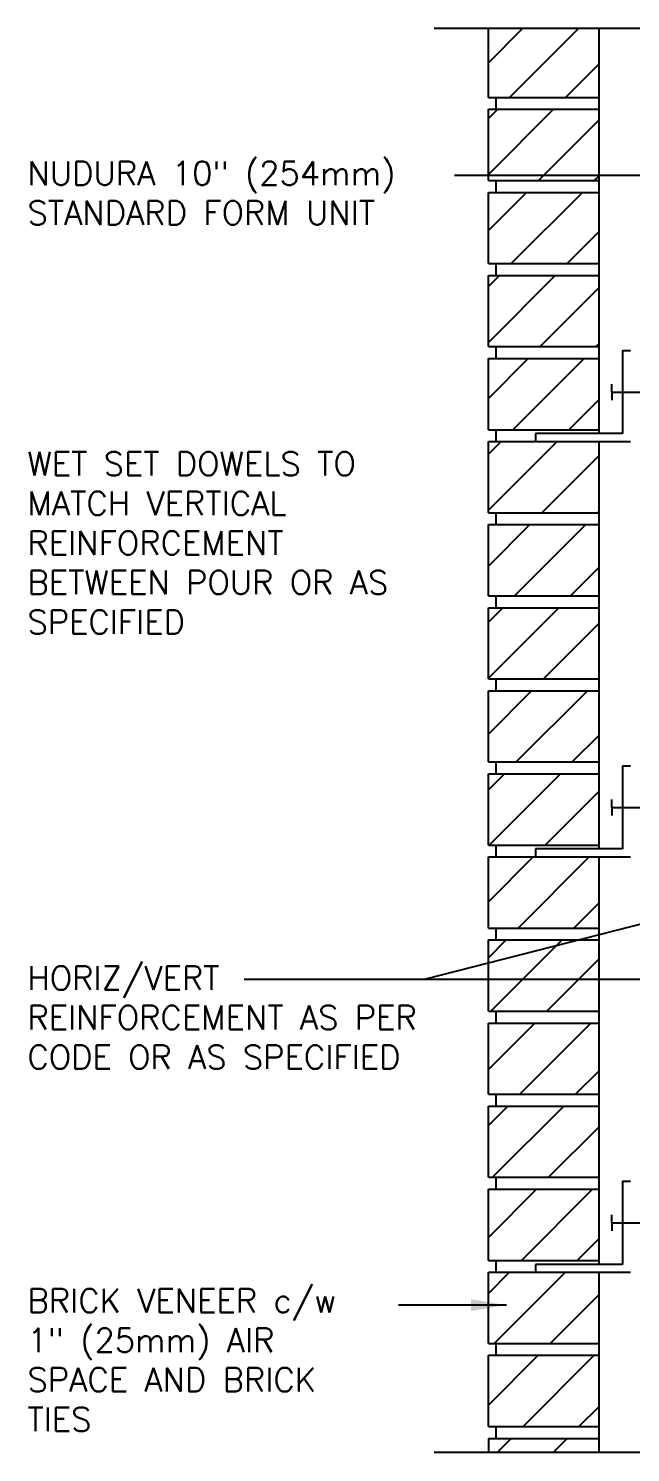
# Model space of a CAD drawing. Header units: inches. Extents: x 164.3 to 221.2, y 123.4 to 205.2.
# Drawn here: x 164.28 to 183.32, y 159.19 to 204.19 of the extents above; entities that cross this region are included whole.
import ezdxf

# ---------------------------------------------------------------- set-up
doc = ezdxf.new("R2010")
doc.units = ezdxf.units.IN
doc.header["$LTSCALE"] = 0.5
doc.header["$MEASUREMENT"] = 0
for name, color, linetype in [('HATCH', 12, 'Continuous'), ('line25', 2, 'Continuous'), ('LINE9', 9, 'Continuous'), ('TEXT', 4, 'Continuous')]:
    doc.layers.add(name, color=color, linetype=linetype)
doc.styles.add('DIM', font='romans.shx', dxfattribs={"width": 0.7})
doc.styles.add('ROMANS', font='romans.shx', dxfattribs={"height": 0.75})
doc.dimstyles.new('ext_12', dxfattribs={"dimscale": 12, "dimtxt": 0.075, "dimasz": 0.09375, "dimexe": 0.09375, "dimexo": 0.0625, "dimgap": 0.0625, "dimtad": 1, "dimdec": 1, "dimzin": 2, "dimdsep": 46, "dimlunit": 4, "dimtxsty": 'DIM', "dimcen": 0.09, "dimdle": 0.09375, "dimclrt": 4, "dimadec": 0, "dimazin": 0, "dimtfac": 1, "dimtdec": 1, "dimtmove": 2, "dimatfit": 3, "dimfxl": 1, "dimfrac": 2, "dimtolj": 1, "dimtzin": 0, "dimarcsym": 0})

msp = doc.modelspace()

# ---------------------------------------------------------------- hatches: boundary and pattern name
at = {"layer": 'HATCH'}
h = msp.add_hatch(dxfattribs=at)
h.set_pattern_fill('ANSI31', color=256, scale=10, style=0)
h.set_pattern_definition([(45, (193.3845, 194.6886), (-0.883883, 0.883883), [])])
h.paths.add_polyline_path([(182.322, 204.189), (178.822, 204.189), (178.822, 202.01), (182.322, 202.01)])
h.paths.add_polyline_path([(182.322, 201.635), (178.822, 201.635), (178.822, 199.385), (182.322, 199.385)])
h.paths.add_polyline_path([(182.322, 199.01), (178.822, 199.01), (178.822, 196.76), (182.322, 196.76)])
h.paths.add_polyline_path([(182.322, 196.385), (178.822, 196.385), (178.822, 194.135), (182.322, 194.135)])
h.paths.add_polyline_path([(182.322, 193.76), (178.822, 193.76), (178.822, 191.51), (182.322, 191.51)])
h.paths.add_polyline_path([(182.322, 191.135), (180.312, 191.135), (178.822, 191.135), (178.822, 188.885), (182.322, 188.885)])
h.paths.add_polyline_path([(182.322, 188.51), (178.822, 188.51), (178.822, 186.26), (182.322, 186.26)])
h.paths.add_polyline_path([(182.322, 185.885), (178.822, 185.885), (178.822, 183.635), (182.322, 183.635)])
h.paths.add_polyline_path([(182.322, 183.26), (178.822, 183.26), (178.822, 181.01), (182.322, 181.01)])
h.paths.add_polyline_path([(182.322, 180.635), (178.822, 180.635), (178.822, 178.385), (182.322, 178.385)])
h.paths.add_polyline_path([(182.322, 178.01), (180.312, 178.01), (178.822, 178.01), (178.822, 175.76), (182.322, 175.76)])
h.paths.add_polyline_path([(182.322, 175.385), (178.822, 175.385), (178.822, 173.135), (182.322, 173.135)])
h.paths.add_polyline_path([(182.322, 172.76), (178.822, 172.76), (178.822, 170.51), (182.322, 170.51)])
h.paths.add_polyline_path([(182.322, 170.135), (178.822, 170.135), (178.822, 167.885), (182.322, 167.885)])
h.paths.add_polyline_path([(182.322, 167.51), (178.822, 167.51), (178.822, 165.26), (182.322, 165.26)])
h.paths.add_polyline_path([(182.322, 164.885), (178.822, 164.885), (178.822, 162.635), (182.322, 162.635)])
h.paths.add_polyline_path([(182.322, 162.26), (178.822, 162.26), (178.822, 160.01), (182.322, 160.01)])
h.paths.add_polyline_path([(182.322, 159.635), (178.822, 159.635), (178.822, 159.189), (182.322, 159.189)])

# ---------------------------------------------------------------- linework, layer by layer
at = {"layer": 'line25'}
for p, q in [((178.822, 202.01), (178.822, 204.189)), ((182.322, 191.385), (182.322, 204.189)), ((178.822, 202.01), (182.322, 202.01)), ((178.822, 199.385), (178.822, 201.635)), ((178.822, 201.635), (182.322, 201.635)), ((179.072, 201.635), (179.072, 202.01)), ((178.822, 199.385), (182.322, 199.385)), ((179.072, 199.01), (179.072, 199.385)), ((178.822, 196.76), (178.822, 199.01)), ((178.822, 199.01), (182.322, 199.01)), ((182.322, 191.385), (182.322, 198.26)), ((178.822, 196.76), (182.322, 196.76)), ((179.072, 196.385), (179.072, 196.76)), ((178.822, 196.385), (182.322, 196.385)), ((178.822, 194.135), (178.822, 196.385)), ((178.822, 194.135), (182.322, 194.135)), ((179.072, 193.76), (179.072, 194.135)), ((178.822, 191.51), (178.822, 193.76)), ((178.822, 193.76), (182.322, 193.76)), ((178.822, 191.51), (182.322, 191.51)), ((179.072, 191.135), (179.072, 191.51)), ((178.822, 191.135), (182.322, 191.135)), ((178.822, 188.885), (178.822, 191.135)), ((182.322, 178.26), (182.322, 191.135)), ((178.822, 188.885), (182.322, 188.885)), ((179.072, 188.51), (179.072, 188.885)), ((178.822, 188.51), (182.322, 188.51)), ((178.822, 186.26), (178.822, 188.51)), ((178.822, 186.26), (182.322, 186.26)), ((178.822, 185.885), (182.322, 185.885)), ((178.822, 183.635), (178.822, 185.885)), ((179.072, 185.885), (179.072, 186.26)), ((178.822, 183.635), (182.322, 183.635)), ((179.072, 183.26), (179.072, 183.635)), ((178.822, 181.01), (178.822, 183.26)), ((178.822, 183.26), (182.322, 183.26)), ((178.822, 181.01), (182.322, 181.01)), ((179.072, 180.635), (179.072, 181.01)), ((178.822, 178.385), (178.822, 180.635)), ((178.822, 180.635), (182.322, 180.635)), ((178.822, 178.385), (182.322, 178.385)), ((179.072, 178.01), (179.072, 178.385)), ((178.822, 175.76), (178.822, 178.01)), ((178.822, 178.01), (182.322, 178.01)), ((182.322, 165.135), (182.322, 178.01)), ((178.822, 175.76), (182.322, 175.76)), ((179.072, 175.385), (179.072, 175.76)), ((178.822, 175.385), (182.322, 175.385)), ((178.822, 173.135), (178.822, 175.385)), ((178.822, 173.135), (182.322, 173.135)), ((179.072, 172.76), (179.072, 173.135)), ((178.822, 170.51), (178.822, 172.76)), ((178.822, 172.76), (182.322, 172.76)), ((178.822, 170.51), (182.322, 170.51)), ((178.822, 167.885), (178.822, 170.135)), ((178.822, 170.135), (182.322, 170.135)), ((179.072, 170.135), (179.072, 170.51)), ((178.822, 167.885), (182.322, 167.885)), ((179.072, 167.51), (179.072, 167.885)), ((178.822, 165.26), (178.822, 167.51)), ((178.822, 167.51), (182.322, 167.51)), ((178.822, 165.26), (182.322, 165.26)), ((179.072, 164.885), (179.072, 165.26)), ((178.822, 162.635), (178.822, 164.885)), ((178.822, 164.885), (182.322, 164.885)), ((182.322, 159.189), (182.322, 164.885)), ((178.822, 162.635), (182.322, 162.635)), ((179.072, 162.26), (179.072, 162.635)), ((178.822, 162.26), (182.322, 162.26)), ((178.822, 160.01), (178.822, 162.26)), ((178.822, 160.01), (182.322, 160.01)), ((179.072, 159.635), (179.072, 160.01)), ((178.822, 159.635), (178.822, 159.189)), ((178.822, 159.635), (182.322, 159.635))]:
    msp.add_line(p, q, dxfattribs=at)
at = {"layer": 'LINE9'}
for p, q in [((187.947, 204.189), (177.106, 204.189)), ((183.062, 194.01), (183.312, 194.01)), ((183.062, 194.01), (183.062, 191.385)), ((182.729, 192.697), (182.729, 192.947)), ((182.729, 192.697), (184.729, 192.697)), ((182.729, 192.697), (182.729, 192.447)), ((183.062, 191.385), (180.312, 191.385)), ((180.312, 191.385), (180.312, 191.135)), ((180.312, 191.135), (183.312, 191.135)), ((183.062, 180.885), (183.312, 180.885)), ((183.062, 180.885), (183.062, 178.26)), ((182.729, 179.572), (182.729, 179.822)), ((182.729, 179.572), (182.729, 179.322)), ((182.729, 179.572), (184.729, 179.572)), ((183.062, 178.26), (180.312, 178.26)), ((180.312, 178.26), (180.312, 178.01)), ((180.312, 178.01), (183.312, 178.01)), ((183.062, 167.76), (183.312, 167.76)), ((183.062, 167.76), (183.062, 165.135)), ((182.729, 166.447), (182.729, 166.697)), ((182.729, 166.447), (182.729, 166.197)), ((182.729, 166.447), (184.729, 166.447)), ((183.062, 165.135), (180.312, 165.135)), ((180.312, 165.135), (180.312, 164.885)), ((180.312, 164.885), (183.312, 164.885)), ((187.947, 159.189), (177.106, 159.189))]:
    msp.add_line(p, q, dxfattribs=at)
at = {"layer": 'TEXT'}
msp.add_lwpolyline([(188.265, 190.467, 0, 0.5, 0), (186.798, 190.467, 0, 0, 0), (176.812, 190.467, 0, 0, 0)], format="xyseb", dxfattribs=at)

# ---------------------------------------------------------------- texts
at = {"layer": 'TEXT', "char_height": 0.75, "attachment_point": 4, "style": 'ROMANS'}
for s, insert, width in [('NUDURA 10" (254mm) STANDARD FORM UNIT', (164.248, 198.989), 12.95276), ('WET SET DOWELS TO MATCH VERTICAL REINFORCEMENT \\PBETWEEN POUR OR AS SPECIFIED', (164.248, 187.933), 12.95276), ('HORIZ/VERT REINFORCEMENT AS PER CODE OR AS SPECIFIED', (164.247, 172.935), 14.3068), ('BRICK VENEER c/w 1" (25mm) AIR SPACE AND BRICK TIES', (164.248, 162.114), 11.57492)]:
    msp.add_mtext(s, dxfattribs=dict(at, insert=insert, width=width))

# ---------------------------------------------------------------- leaders
at = {"layer": 'TEXT'}
for points in [[(184.789, 199.544), (177.752, 199.544)], [(190.947, 177.747), (176.792, 174.138), (171.101, 174.138)], [(179.395, 163.846), (175.975, 163.846)]]:
    msp.add_leader(points, dimstyle='ext_12', override={"dimgap": 0.0625, "dimtad": 0}, dxfattribs=at)
msp.add_leader([(190.355, 174.138), (171.101, 174.138)], dimstyle='ext_12', dxfattribs=at)

doc.saveas('drawing.dxf')
